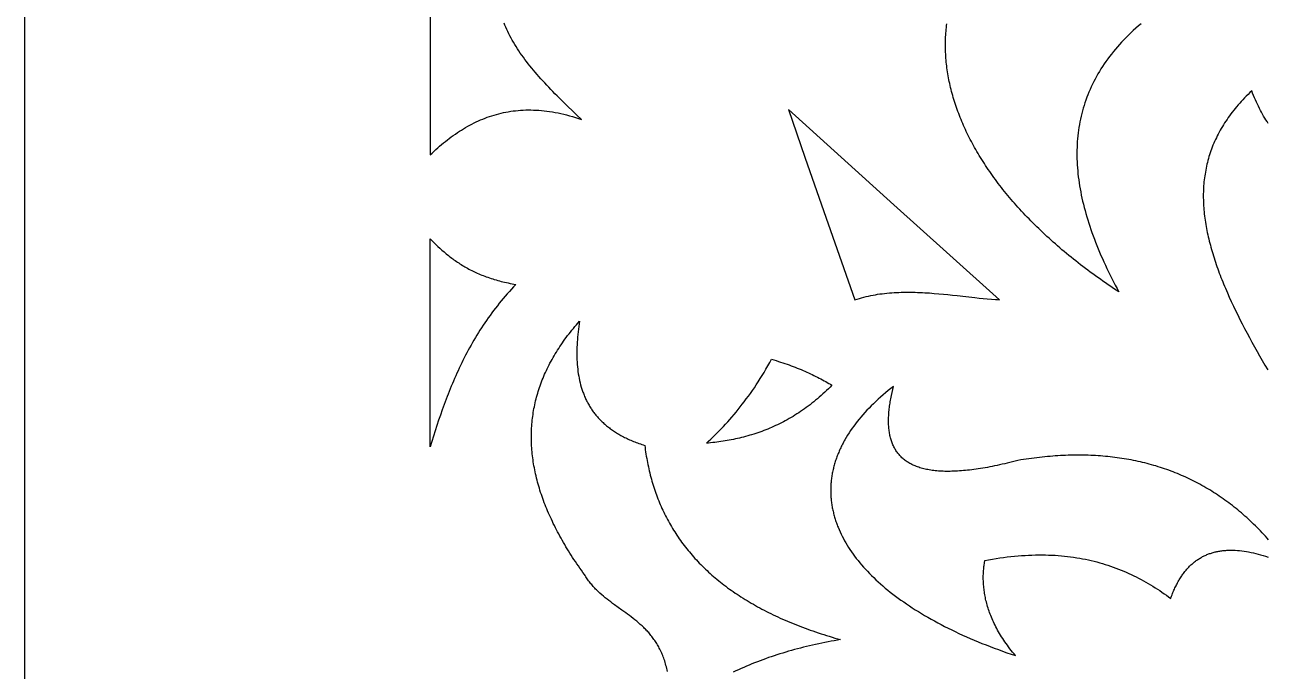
# Model space of a CAD drawing. Extents: x -4113 to -3113, y 1469 to 2469.
# Drawn here: x -4113 to -3929.2, y 2044.9 to 2140.5 of the extents above; entities that cross this region are included whole.
import ezdxf

# ---------------------------------------------------------------- set-up
doc = ezdxf.new("R2010")
doc.units = 0
doc.layers.add('PLAN_1', color=18, linetype='CONTINUOUS')

msp = doc.modelspace()

# ---------------------------------------------------------------- linework, layer by layer
at = {"layer": 'PLAN_1'}
for points in [[(-4113.04, 2469.07), (-3113.04, 2469.07), (-3113.04, 1469.07), (-4113.04, 1469.07)], [(-4000.03, 2127.99), (-3997.57, 2120.94), (-3995.11, 2113.91), (-3990.18, 2099.83), (-3989.85, 2099.94), (-3989.52, 2100.04), (-3989.19, 2100.14), (-3988.85, 2100.22), (-3988.51, 2100.31), (-3988.18, 2100.38), (-3987.84, 2100.46), (-3987.49, 2100.52), (-3987.15, 2100.58), (-3986.81, 2100.64), (-3986.47, 2100.69), (-3986.12, 2100.73), (-3985.78, 2100.78), (-3985.43, 2100.81), (-3985.08, 2100.84), (-3984.73, 2100.87), (-3984.39, 2100.89), (-3984.04, 2100.91), (-3983.69, 2100.93), (-3983.34, 2100.94), (-3982.99, 2100.95), (-3982.64, 2100.95), (-3982.29, 2100.95), (-3981.94, 2100.95), (-3981.59, 2100.95), (-3981.24, 2100.94), (-3980.89, 2100.93), (-3980.54, 2100.91), (-3980.19, 2100.9), (-3979.85, 2100.88), (-3979.5, 2100.86), (-3979.15, 2100.84), (-3978.46, 2100.78), (-3977.77, 2100.73), (-3977.09, 2100.66), (-3976.4, 2100.59), (-3975.73, 2100.52), (-3975.06, 2100.45), (-3973.74, 2100.3), (-3972.45, 2100.15), (-3971.81, 2100.09), (-3971.19, 2100.02), (-3970.58, 2099.96), (-3969.97, 2099.91), (-3969.38, 2099.87), (-3969.09, 2099.85), (-3968.8, 2099.83), (-3976.61, 2106.87), (-3984.41, 2113.91), (-3992.22, 2120.94)], [(-4053.04, 2108.87), (-4052.76, 2108.58), (-4052.48, 2108.29), (-4052.19, 2108.01), (-4051.9, 2107.73), (-4051.6, 2107.45), (-4051.3, 2107.18), (-4050.99, 2106.91), (-4050.68, 2106.65), (-4050.35, 2106.39), (-4050.19, 2106.26), (-4050.03, 2106.13), (-4049.86, 2106.01), (-4049.69, 2105.88), (-4049.52, 2105.76), (-4049.35, 2105.64), (-4049.17, 2105.52), (-4048.99, 2105.4), (-4048.82, 2105.28), (-4048.63, 2105.16), (-4048.45, 2105.05), (-4048.27, 2104.93), (-4048.08, 2104.82), (-4047.89, 2104.71), (-4047.7, 2104.6), (-4047.5, 2104.49), (-4047.3, 2104.38), (-4047.11, 2104.28), (-4046.9, 2104.18), (-4046.7, 2104.07), (-4046.49, 2103.97), (-4046.28, 2103.88), (-4046.07, 2103.78), (-4045.85, 2103.69), (-4045.64, 2103.59), (-4045.42, 2103.5), (-4045.19, 2103.41), (-4044.97, 2103.33), (-4044.74, 2103.24), (-4044.51, 2103.16), (-4044.27, 2103.08), (-4044.03, 2103), (-4043.79, 2102.92), (-4043.55, 2102.84), (-4043.3, 2102.77), (-4043.05, 2102.7), (-4042.8, 2102.63), (-4042.54, 2102.56), (-4042.28, 2102.5), (-4042.02, 2102.43), (-4041.75, 2102.37), (-4041.48, 2102.32), (-4041.2, 2102.26), (-4040.93, 2102.21), (-4040.65, 2102.16), (-4040.36, 2102.11), (-4040.69, 2101.76), (-4041.01, 2101.41), (-4041.32, 2101.07), (-4041.63, 2100.72), (-4041.94, 2100.37), (-4042.24, 2100.01), (-4042.53, 2099.66), (-4042.82, 2099.31), (-4043.1, 2098.95), (-4043.38, 2098.6), (-4043.65, 2098.24), (-4043.92, 2097.88), (-4044.18, 2097.52), (-4044.44, 2097.16), (-4044.7, 2096.79), (-4044.95, 2096.43), (-4045.19, 2096.07), (-4045.43, 2095.7), (-4045.67, 2095.33), (-4045.9, 2094.97), (-4046.13, 2094.6), (-4046.35, 2094.23), (-4046.57, 2093.86), (-4046.79, 2093.49), (-4047, 2093.11), (-4047.21, 2092.74), (-4047.41, 2092.37), (-4047.61, 2091.99), (-4047.81, 2091.61), (-4048, 2091.24), (-4048.19, 2090.86), (-4048.38, 2090.48), (-4048.56, 2090.1), (-4048.74, 2089.72), (-4048.92, 2089.34), (-4049.09, 2088.96), (-4049.26, 2088.58), (-4049.43, 2088.19), (-4049.6, 2087.81), (-4049.76, 2087.43), (-4049.92, 2087.04), (-4050.08, 2086.66), (-4050.23, 2086.27), (-4050.38, 2085.88), (-4050.53, 2085.5), (-4050.68, 2085.11), (-4050.83, 2084.72), (-4050.97, 2084.33), (-4051.11, 2083.94), (-4051.25, 2083.55), (-4051.52, 2082.77), (-4051.79, 2081.99), (-4052.05, 2081.21), (-4052.3, 2080.42), (-4052.55, 2079.63), (-4052.8, 2078.84), (-4053.04, 2078.06)], [(-4002.5, 2091.03), (-4002.16, 2090.93), (-4001.83, 2090.83), (-4001.5, 2090.72), (-4001.18, 2090.62), (-4000.85, 2090.51), (-4000.54, 2090.4), (-4000.22, 2090.29), (-3999.92, 2090.18), (-3999.61, 2090.07), (-3999.31, 2089.96), (-3999.01, 2089.84), (-3998.72, 2089.73), (-3998.43, 2089.61), (-3998.14, 2089.49), (-3997.86, 2089.37), (-3997.58, 2089.25), (-3997.3, 2089.13), (-3997.03, 2089.01), (-3996.76, 2088.88), (-3996.5, 2088.76), (-3996.24, 2088.63), (-3995.98, 2088.5), (-3995.72, 2088.38), (-3995.47, 2088.25), (-3995.22, 2088.12), (-3994.98, 2087.99), (-3994.73, 2087.85), (-3994.49, 2087.72), (-3994.26, 2087.59), (-3994.03, 2087.45), (-3993.8, 2087.32), (-3993.57, 2087.18), (-3993.83, 2086.91), (-3994.1, 2086.65), (-3994.37, 2086.39), (-3994.64, 2086.14), (-3994.91, 2085.89), (-3995.18, 2085.65), (-3995.45, 2085.41), (-3995.72, 2085.18), (-3995.99, 2084.95), (-3996.27, 2084.73), (-3996.54, 2084.51), (-3996.82, 2084.3), (-3997.09, 2084.09), (-3997.37, 2083.88), (-3997.65, 2083.68), (-3997.93, 2083.49), (-3998.21, 2083.3), (-3998.49, 2083.11), (-3998.77, 2082.93), (-3999.05, 2082.75), (-3999.33, 2082.58), (-3999.62, 2082.41), (-3999.9, 2082.24), (-4000.19, 2082.08), (-4000.48, 2081.93), (-4000.76, 2081.77), (-4001.05, 2081.63), (-4001.34, 2081.48), (-4001.63, 2081.34), (-4001.92, 2081.21), (-4002.21, 2081.07), (-4002.5, 2080.94), (-4002.79, 2080.82), (-4003.09, 2080.7), (-4003.38, 2080.58), (-4003.68, 2080.47), (-4003.97, 2080.36), (-4004.27, 2080.25), (-4004.56, 2080.15), (-4004.86, 2080.05), (-4005.16, 2079.95), (-4005.46, 2079.86), (-4005.75, 2079.77), (-4006.05, 2079.68), (-4006.35, 2079.6), (-4006.66, 2079.52), (-4006.96, 2079.45), (-4007.26, 2079.37), (-4007.56, 2079.3), (-4007.86, 2079.24), (-4008.17, 2079.17), (-4008.47, 2079.11), (-4008.78, 2079.05), (-4009.08, 2079), (-4009.39, 2078.94), (-4009.69, 2078.89), (-4010, 2078.85), (-4010.31, 2078.8), (-4010.62, 2078.76), (-4010.93, 2078.72), (-4011.23, 2078.69), (-4011.54, 2078.65), (-4011.85, 2078.62), (-4012.16, 2078.59), (-4011.84, 2078.89), (-4011.52, 2079.19), (-4011.2, 2079.49), (-4010.89, 2079.8), (-4010.57, 2080.12), (-4010.25, 2080.44), (-4009.94, 2080.77), (-4009.62, 2081.1), (-4009.31, 2081.44), (-4009, 2081.78), (-4008.69, 2082.13), (-4008.38, 2082.48), (-4008.07, 2082.85), (-4007.76, 2083.21), (-4007.45, 2083.59), (-4007.15, 2083.97), (-4006.85, 2084.36), (-4006.55, 2084.75), (-4006.25, 2085.15), (-4005.95, 2085.56), (-4005.65, 2085.97), (-4005.36, 2086.4), (-4005.06, 2086.82), (-4004.77, 2087.26), (-4004.48, 2087.7), (-4004.19, 2088.16), (-4003.9, 2088.62), (-4003.62, 2089.08), (-4003.34, 2089.56), (-4003.06, 2090.04), (-4002.78, 2090.53)]]:
    msp.add_lwpolyline(points, close=True, dxfattribs=at)
for points in [[(-4053.04, 2226.84), (-4053.04, 2121.28), (-4052.76, 2121.54), (-4052.49, 2121.8), (-4052.21, 2122.06), (-4051.93, 2122.31), (-4051.65, 2122.56), (-4051.36, 2122.8), (-4051.08, 2123.04), (-4050.79, 2123.27), (-4050.5, 2123.5), (-4050.21, 2123.72), (-4049.92, 2123.94), (-4049.62, 2124.16), (-4049.32, 2124.37), (-4049.02, 2124.57), (-4048.72, 2124.77), (-4048.42, 2124.96), (-4048.11, 2125.15), (-4047.8, 2125.33), (-4047.49, 2125.51), (-4047.18, 2125.68), (-4046.86, 2125.85), (-4046.55, 2126.01), (-4046.23, 2126.16), (-4045.9, 2126.31), (-4045.58, 2126.45), (-4045.25, 2126.59), (-4044.92, 2126.72), (-4044.59, 2126.85), (-4044.26, 2126.96), (-4043.92, 2127.08), (-4043.58, 2127.18), (-4043.23, 2127.28), (-4042.89, 2127.37), (-4042.54, 2127.46), (-4042.19, 2127.54), (-4041.84, 2127.61), (-4041.48, 2127.67), (-4041.12, 2127.73), (-4040.76, 2127.78), (-4040.39, 2127.82), (-4040.02, 2127.86), (-4039.65, 2127.89), (-4039.28, 2127.91), (-4038.9, 2127.93), (-4038.52, 2127.93), (-4038.13, 2127.93), (-4037.75, 2127.92), (-4037.36, 2127.91), (-4036.96, 2127.88), (-4036.57, 2127.85), (-4036.17, 2127.81), (-4035.76, 2127.76), (-4035.36, 2127.71), (-4034.95, 2127.64), (-4034.54, 2127.57), (-4034.12, 2127.49), (-4033.7, 2127.4), (-4033.27, 2127.3), (-4032.85, 2127.19), (-4032.42, 2127.08), (-4031.98, 2126.96), (-4031.54, 2126.82), (-4031.1, 2126.68), (-4030.66, 2126.53), (-4031.33, 2127.16), (-4032, 2127.8), (-4032.66, 2128.43), (-4033.31, 2129.06), (-4033.63, 2129.38), (-4033.95, 2129.7), (-4034.27, 2130.01), (-4034.58, 2130.33), (-4034.89, 2130.65), (-4035.19, 2130.97), (-4035.49, 2131.28), (-4035.79, 2131.6), (-4036.09, 2131.92), (-4036.38, 2132.23), (-4036.66, 2132.55), (-4036.94, 2132.87), (-4037.22, 2133.18), (-4037.49, 2133.5), (-4037.76, 2133.82), (-4038.02, 2134.13), (-4038.27, 2134.45), (-4038.53, 2134.77), (-4038.77, 2135.09), (-4039.01, 2135.4), (-4039.25, 2135.72), (-4039.47, 2136.04), (-4039.7, 2136.35), (-4039.91, 2136.67), (-4040.12, 2136.99), (-4040.33, 2137.3), (-4040.52, 2137.62), (-4040.71, 2137.94), (-4040.9, 2138.25), (-4041.07, 2138.57), (-4041.24, 2138.89), (-4041.4, 2139.21), (-4041.56, 2139.52), (-4041.7, 2139.84), (-4041.84, 2140.16), (-4041.97, 2140.47), (-4042.09, 2140.79)], [(-3947.83, 2140.7), (-3948.22, 2140.37), (-3948.6, 2140.04), (-3948.97, 2139.7), (-3949.33, 2139.36), (-3949.69, 2139.02), (-3950.03, 2138.67), (-3950.37, 2138.33), (-3950.7, 2137.98), (-3951.02, 2137.63), (-3951.33, 2137.28), (-3951.63, 2136.92), (-3951.92, 2136.57), (-3952.21, 2136.21), (-3952.49, 2135.85), (-3952.76, 2135.48), (-3953.02, 2135.12), (-3953.28, 2134.75), (-3953.52, 2134.38), (-3953.76, 2134.01), (-3953.99, 2133.64), (-3954.21, 2133.26), (-3954.42, 2132.89), (-3954.63, 2132.51), (-3954.83, 2132.12), (-3955.02, 2131.74), (-3955.2, 2131.36), (-3955.37, 2130.97), (-3955.54, 2130.58), (-3955.7, 2130.19), (-3955.85, 2129.8), (-3956, 2129.4), (-3956.13, 2129), (-3956.26, 2128.61), (-3956.38, 2128.21), (-3956.49, 2127.8), (-3956.6, 2127.4), (-3956.7, 2126.99), (-3956.79, 2126.58), (-3956.87, 2126.17), (-3956.95, 2125.76), (-3957.02, 2125.35), (-3957.08, 2124.93), (-3957.14, 2124.52), (-3957.18, 2124.1), (-3957.22, 2123.68), (-3957.26, 2123.25), (-3957.28, 2122.83), (-3957.3, 2122.4), (-3957.31, 2121.97), (-3957.32, 2121.54), (-3957.32, 2121.11), (-3957.31, 2120.68), (-3957.29, 2120.24), (-3957.27, 2119.81), (-3957.24, 2119.37), (-3957.2, 2118.93), (-3957.16, 2118.48), (-3957.11, 2118.04), (-3957.05, 2117.59), (-3956.99, 2117.15), (-3956.92, 2116.7), (-3956.84, 2116.25), (-3956.76, 2115.8), (-3956.67, 2115.34), (-3956.57, 2114.89), (-3956.47, 2114.43), (-3956.36, 2113.97), (-3956.24, 2113.51), (-3956.12, 2113.05), (-3955.99, 2112.58), (-3955.86, 2112.12), (-3955.72, 2111.65), (-3955.57, 2111.18), (-3955.42, 2110.71), (-3955.26, 2110.24), (-3955.09, 2109.77), (-3954.92, 2109.29), (-3954.74, 2108.82), (-3954.56, 2108.34), (-3954.37, 2107.86), (-3954.17, 2107.38), (-3953.97, 2106.9), (-3953.77, 2106.41), (-3953.55, 2105.93), (-3953.33, 2105.44), (-3953.11, 2104.95), (-3952.88, 2104.46), (-3952.64, 2103.97), (-3952.4, 2103.48), (-3952.15, 2102.99), (-3951.9, 2102.49), (-3951.64, 2102), (-3951.37, 2101.5), (-3951.1, 2101), (-3951.5, 2101.26), (-3951.9, 2101.52), (-3952.29, 2101.79), (-3952.69, 2102.05), (-3953.07, 2102.32), (-3953.46, 2102.59), (-3953.84, 2102.86), (-3954.22, 2103.12), (-3954.59, 2103.39), (-3954.97, 2103.66), (-3955.34, 2103.94), (-3955.7, 2104.21), (-3956.07, 2104.48), (-3956.43, 2104.75), (-3956.78, 2105.03), (-3957.14, 2105.3), (-3957.49, 2105.58), (-3957.84, 2105.85), (-3958.18, 2106.13), (-3958.52, 2106.41), (-3958.86, 2106.69), (-3959.2, 2106.96), (-3959.53, 2107.24), (-3959.86, 2107.52), (-3960.18, 2107.8), (-3960.5, 2108.09), (-3960.82, 2108.37), (-3961.14, 2108.65), (-3961.45, 2108.93), (-3961.76, 2109.22), (-3962.07, 2109.5), (-3962.37, 2109.79), (-3962.68, 2110.07), (-3962.97, 2110.36), (-3963.27, 2110.64), (-3963.56, 2110.93), (-3963.85, 2111.22), (-3964.13, 2111.5), (-3964.41, 2111.79), (-3964.69, 2112.08), (-3964.97, 2112.37), (-3965.24, 2112.66), (-3965.51, 2112.95), (-3965.78, 2113.24), (-3966.04, 2113.53), (-3966.3, 2113.82), (-3966.56, 2114.11), (-3966.81, 2114.4), (-3967.06, 2114.69), (-3967.31, 2114.99), (-3967.55, 2115.28), (-3967.79, 2115.57), (-3968.03, 2115.86), (-3968.26, 2116.16), (-3968.49, 2116.45), (-3968.72, 2116.75), (-3968.95, 2117.04), (-3969.17, 2117.33), (-3969.39, 2117.63), (-3969.6, 2117.92), (-3969.82, 2118.22), (-3970.03, 2118.51), (-3970.23, 2118.81), (-3970.43, 2119.11), (-3970.63, 2119.4), (-3970.83, 2119.7), (-3971.02, 2119.99), (-3971.21, 2120.29), (-3971.4, 2120.59), (-3971.59, 2120.88), (-3971.77, 2121.18), (-3971.94, 2121.48), (-3972.12, 2121.77), (-3972.29, 2122.07), (-3972.46, 2122.37), (-3972.62, 2122.66), (-3972.78, 2122.96), (-3972.94, 2123.26), (-3973.1, 2123.55), (-3973.25, 2123.85), (-3973.4, 2124.15), (-3973.54, 2124.45), (-3973.69, 2124.74), (-3973.83, 2125.04), (-3973.96, 2125.34), (-3974.09, 2125.63), (-3974.22, 2125.93), (-3974.35, 2126.23), (-3974.47, 2126.52), (-3974.59, 2126.82), (-3974.71, 2127.11), (-3974.82, 2127.41), (-3974.93, 2127.71), (-3975.04, 2128), (-3975.15, 2128.3), (-3975.25, 2128.59), (-3975.34, 2128.89), (-3975.44, 2129.18), (-3975.53, 2129.48), (-3975.62, 2129.77), (-3975.7, 2130.07), (-3975.78, 2130.36), (-3975.86, 2130.65), (-3975.94, 2130.95), (-3976.01, 2131.24), (-3976.08, 2131.53), (-3976.14, 2131.83), (-3976.21, 2132.12), (-3976.26, 2132.41), (-3976.32, 2132.7), (-3976.37, 2132.99), (-3976.42, 2133.28), (-3976.47, 2133.58), (-3976.51, 2133.87), (-3976.55, 2134.15), (-3976.59, 2134.44), (-3976.62, 2134.73), (-3976.65, 2135.02), (-3976.68, 2135.31), (-3976.7, 2135.6), (-3976.72, 2135.88), (-3976.74, 2136.17), (-3976.75, 2136.46), (-3976.76, 2136.74), (-3976.77, 2137.03), (-3976.77, 2137.31), (-3976.77, 2137.6), (-3976.77, 2137.88), (-3976.77, 2138.16), (-3976.76, 2138.45), (-3976.75, 2138.73), (-3976.73, 2139.01), (-3976.71, 2139.29), (-3976.69, 2139.57), (-3976.66, 2139.85), (-3976.64, 2140.13), (-3976.6, 2140.41), (-3976.57, 2140.68)], [(-3929.01, 2125.94), (-3929.18, 2126.2), (-3929.34, 2126.46), (-3929.51, 2126.73), (-3929.68, 2127.01), (-3929.84, 2127.29), (-3930, 2127.58), (-3930.15, 2127.87), (-3930.31, 2128.17), (-3930.46, 2128.47), (-3930.61, 2128.78), (-3930.76, 2129.09), (-3930.9, 2129.41), (-3931.04, 2129.74), (-3931.18, 2130.07), (-3931.32, 2130.4), (-3931.45, 2130.75), (-3931.72, 2130.49), (-3931.99, 2130.23), (-3932.25, 2129.97), (-3932.5, 2129.71), (-3932.75, 2129.45), (-3932.99, 2129.19), (-3933.22, 2128.93), (-3933.45, 2128.67), (-3933.68, 2128.4), (-3933.9, 2128.14), (-3934.11, 2127.88), (-3934.32, 2127.61), (-3934.52, 2127.34), (-3934.72, 2127.08), (-3934.91, 2126.81), (-3935.1, 2126.54), (-3935.28, 2126.27), (-3935.46, 2126), (-3935.63, 2125.73), (-3935.79, 2125.46), (-3935.95, 2125.19), (-3936.11, 2124.92), (-3936.26, 2124.64), (-3936.41, 2124.37), (-3936.55, 2124.09), (-3936.68, 2123.82), (-3936.81, 2123.54), (-3936.94, 2123.27), (-3937.06, 2122.99), (-3937.18, 2122.71), (-3937.29, 2122.43), (-3937.39, 2122.15), (-3937.49, 2121.87), (-3937.59, 2121.59), (-3937.68, 2121.31), (-3937.77, 2121.02), (-3937.85, 2120.74), (-3937.93, 2120.46), (-3938.01, 2120.17), (-3938.08, 2119.89), (-3938.14, 2119.6), (-3938.2, 2119.31), (-3938.26, 2119.03), (-3938.31, 2118.74), (-3938.36, 2118.45), (-3938.4, 2118.16), (-3938.44, 2117.87), (-3938.48, 2117.58), (-3938.51, 2117.29), (-3938.53, 2116.99), (-3938.56, 2116.7), (-3938.57, 2116.41), (-3938.59, 2116.11), (-3938.6, 2115.82), (-3938.61, 2115.52), (-3938.61, 2115.22), (-3938.61, 2114.93), (-3938.6, 2114.63), (-3938.59, 2114.33), (-3938.58, 2114.03), (-3938.56, 2113.73), (-3938.54, 2113.43), (-3938.52, 2113.13), (-3938.49, 2112.83), (-3938.46, 2112.53), (-3938.42, 2112.22), (-3938.38, 2111.92), (-3938.34, 2111.61), (-3938.3, 2111.31), (-3938.25, 2111), (-3938.19, 2110.7), (-3938.14, 2110.39), (-3938.08, 2110.08), (-3938.02, 2109.77), (-3937.95, 2109.47), (-3937.88, 2109.16), (-3937.81, 2108.85), (-3937.73, 2108.53), (-3937.66, 2108.22), (-3937.57, 2107.91), (-3937.49, 2107.6), (-3937.4, 2107.28), (-3937.31, 2106.97), (-3937.22, 2106.66), (-3937.12, 2106.34), (-3937.02, 2106.02), (-3936.92, 2105.71), (-3936.81, 2105.39), (-3936.7, 2105.07), (-3936.59, 2104.75), (-3936.48, 2104.43), (-3936.36, 2104.11), (-3936.24, 2103.79), (-3936.12, 2103.47), (-3936, 2103.15), (-3935.87, 2102.83), (-3935.74, 2102.51), (-3935.61, 2102.18), (-3935.47, 2101.86), (-3935.34, 2101.53), (-3935.05, 2100.88), (-3934.76, 2100.23), (-3934.47, 2099.57), (-3934.16, 2098.91), (-3933.84, 2098.25), (-3933.52, 2097.59), (-3933.18, 2096.92), (-3932.84, 2096.26), (-3932.49, 2095.59), (-3932.14, 2094.91), (-3931.78, 2094.24), (-3931.41, 2093.56), (-3931.04, 2092.88), (-3930.66, 2092.2), (-3930.27, 2091.52), (-3929.88, 2090.83), (-3929.48, 2090.14), (-3929.08, 2089.45)], [(-4017.93, 2044.81), (-4017.98, 2045.04), (-4018.03, 2045.27), (-4018.08, 2045.5), (-4018.14, 2045.72), (-4018.2, 2045.94), (-4018.27, 2046.16), (-4018.33, 2046.37), (-4018.4, 2046.57), (-4018.47, 2046.78), (-4018.55, 2046.98), (-4018.62, 2047.17), (-4018.7, 2047.37), (-4018.78, 2047.55), (-4018.87, 2047.74), (-4018.95, 2047.92), (-4019.04, 2048.1), (-4019.13, 2048.27), (-4019.22, 2048.45), (-4019.32, 2048.61), (-4019.41, 2048.78), (-4019.51, 2048.94), (-4019.61, 2049.1), (-4019.71, 2049.26), (-4019.81, 2049.41), (-4019.92, 2049.57), (-4020.03, 2049.71), (-4020.14, 2049.86), (-4020.25, 2050), (-4020.36, 2050.15), (-4020.47, 2050.29), (-4020.59, 2050.42), (-4020.7, 2050.56), (-4020.82, 2050.69), (-4020.94, 2050.82), (-4021.06, 2050.95), (-4021.18, 2051.07), (-4021.31, 2051.2), (-4021.43, 2051.32), (-4021.68, 2051.56), (-4021.94, 2051.79), (-4022.2, 2052.02), (-4022.46, 2052.24), (-4022.73, 2052.46), (-4023, 2052.67), (-4023.27, 2052.88), (-4023.55, 2053.09), (-4023.82, 2053.29), (-4024.1, 2053.5), (-4024.66, 2053.89), (-4025.22, 2054.29), (-4025.77, 2054.69), (-4026.05, 2054.9), (-4026.32, 2055.1), (-4026.6, 2055.31), (-4026.87, 2055.52), (-4027.14, 2055.74), (-4027.4, 2055.96), (-4027.66, 2056.18), (-4027.92, 2056.41), (-4028.17, 2056.65), (-4028.3, 2056.77), (-4028.42, 2056.89), (-4028.55, 2057.02), (-4028.67, 2057.15), (-4028.79, 2057.27), (-4028.91, 2057.41), (-4029.02, 2057.54), (-4029.14, 2057.67), (-4029.26, 2057.81), (-4029.37, 2057.95), (-4029.48, 2058.09), (-4029.59, 2058.24), (-4029.7, 2058.38), (-4029.8, 2058.53), (-4029.91, 2058.68), (-4030.01, 2058.84), (-4030.11, 2059), (-4030.21, 2059.16), (-4030.44, 2059.48), (-4030.67, 2059.8), (-4030.89, 2060.11), (-4031.11, 2060.43), (-4031.33, 2060.75), (-4031.54, 2061.07), (-4031.76, 2061.39), (-4031.96, 2061.7), (-4032.17, 2062.02), (-4032.37, 2062.34), (-4032.56, 2062.65), (-4032.76, 2062.97), (-4032.95, 2063.28), (-4033.13, 2063.6), (-4033.32, 2063.91), (-4033.5, 2064.23), (-4033.67, 2064.54), (-4033.85, 2064.85), (-4034.02, 2065.17), (-4034.18, 2065.48), (-4034.35, 2065.79), (-4034.51, 2066.1), (-4034.66, 2066.41), (-4034.82, 2066.72), (-4034.96, 2067.03), (-4035.11, 2067.34), (-4035.25, 2067.65), (-4035.39, 2067.96), (-4035.53, 2068.27), (-4035.66, 2068.58), (-4035.79, 2068.88), (-4035.91, 2069.19), (-4036.04, 2069.5), (-4036.15, 2069.8), (-4036.27, 2070.11), (-4036.38, 2070.42), (-4036.49, 2070.72), (-4036.59, 2071.03), (-4036.69, 2071.33), (-4036.79, 2071.63), (-4036.88, 2071.94), (-4036.97, 2072.24), (-4037.06, 2072.54), (-4037.14, 2072.85), (-4037.22, 2073.15), (-4037.3, 2073.45), (-4037.37, 2073.75), (-4037.44, 2074.05), (-4037.5, 2074.35), (-4037.57, 2074.65), (-4037.62, 2074.95), (-4037.68, 2075.25), (-4037.73, 2075.55), (-4037.78, 2075.84), (-4037.82, 2076.14), (-4037.86, 2076.44), (-4037.9, 2076.74), (-4037.93, 2077.03), (-4037.96, 2077.33), (-4037.99, 2077.62), (-4038.01, 2077.92), (-4038.03, 2078.21), (-4038.04, 2078.51), (-4038.05, 2078.8), (-4038.06, 2079.09), (-4038.06, 2079.39), (-4038.06, 2079.68), (-4038.06, 2079.97), (-4038.05, 2080.26), (-4038.04, 2080.55), (-4038.03, 2080.84), (-4038.01, 2081.13), (-4037.99, 2081.42), (-4037.96, 2081.71), (-4037.93, 2082), (-4037.9, 2082.29), (-4037.86, 2082.58), (-4037.82, 2082.86), (-4037.78, 2083.15), (-4037.73, 2083.44), (-4037.68, 2083.72), (-4037.62, 2084.01), (-4037.56, 2084.3), (-4037.5, 2084.58), (-4037.44, 2084.86), (-4037.36, 2085.15), (-4037.29, 2085.43), (-4037.21, 2085.71), (-4037.13, 2086), (-4037.05, 2086.28), (-4036.96, 2086.56), (-4036.86, 2086.84), (-4036.77, 2087.12), (-4036.67, 2087.4), (-4036.56, 2087.68), (-4036.45, 2087.96), (-4036.34, 2088.24), (-4036.23, 2088.52), (-4036.11, 2088.8), (-4035.98, 2089.07), (-4035.85, 2089.35), (-4035.72, 2089.63), (-4035.59, 2089.9), (-4035.45, 2090.18), (-4035.31, 2090.45), (-4035.16, 2090.73), (-4035.01, 2091), (-4034.85, 2091.28), (-4034.7, 2091.55), (-4034.53, 2091.82), (-4034.37, 2092.1), (-4034.2, 2092.37), (-4034.02, 2092.64), (-4033.85, 2092.91), (-4033.66, 2093.18), (-4033.48, 2093.45), (-4033.29, 2093.72), (-4033.09, 2093.99), (-4032.9, 2094.26), (-4032.7, 2094.53), (-4032.49, 2094.79), (-4032.28, 2095.06), (-4032.07, 2095.33), (-4031.85, 2095.59), (-4031.63, 2095.86), (-4031.4, 2096.13), (-4031.17, 2096.39), (-4030.94, 2096.65), (-4031, 2096.26), (-4031.05, 2095.87), (-4031.1, 2095.47), (-4031.15, 2095.09), (-4031.19, 2094.7), (-4031.23, 2094.31), (-4031.26, 2093.93), (-4031.28, 2093.55), (-4031.3, 2093.18), (-4031.32, 2092.8), (-4031.33, 2092.43), (-4031.34, 2092.07), (-4031.34, 2091.7), (-4031.33, 2091.34), (-4031.32, 2090.98), (-4031.3, 2090.62), (-4031.28, 2090.27), (-4031.25, 2089.92), (-4031.21, 2089.57), (-4031.17, 2089.23), (-4031.12, 2088.89), (-4031.06, 2088.55), (-4031, 2088.22), (-4030.93, 2087.89), (-4030.86, 2087.56), (-4030.77, 2087.24), (-4030.68, 2086.92), (-4030.64, 2086.76), (-4030.59, 2086.61), (-4030.54, 2086.45), (-4030.48, 2086.3), (-4030.43, 2086.14), (-4030.37, 2085.99), (-4030.31, 2085.84), (-4030.25, 2085.69), (-4030.19, 2085.53), (-4030.12, 2085.39), (-4030.06, 2085.24), (-4029.99, 2085.09), (-4029.92, 2084.94), (-4029.85, 2084.8), (-4029.77, 2084.66), (-4029.69, 2084.51), (-4029.62, 2084.37), (-4029.53, 2084.23), (-4029.45, 2084.09), (-4029.37, 2083.95), (-4029.28, 2083.81), (-4029.19, 2083.68), (-4029.1, 2083.54), (-4029.01, 2083.41), (-4028.91, 2083.27), (-4028.81, 2083.14), (-4028.71, 2083.01), (-4028.61, 2082.88), (-4028.51, 2082.75), (-4028.4, 2082.63), (-4028.29, 2082.5), (-4028.18, 2082.37), (-4028.07, 2082.25), (-4027.95, 2082.13), (-4027.83, 2082.01), (-4027.71, 2081.89), (-4027.59, 2081.77), (-4027.46, 2081.65), (-4027.34, 2081.53), (-4027.21, 2081.42), (-4027.07, 2081.3), (-4026.94, 2081.19), (-4026.8, 2081.08), (-4026.66, 2080.97), (-4026.52, 2080.86), (-4026.38, 2080.75), (-4026.23, 2080.64), (-4026.08, 2080.54), (-4025.93, 2080.43), (-4025.78, 2080.33), (-4025.62, 2080.23), (-4025.46, 2080.13), (-4025.3, 2080.03), (-4025.13, 2079.93), (-4024.97, 2079.84), (-4024.8, 2079.74), (-4024.62, 2079.65), (-4024.45, 2079.56), (-4024.27, 2079.47), (-4024.09, 2079.38), (-4023.91, 2079.29), (-4023.72, 2079.2), (-4023.53, 2079.12), (-4023.34, 2079.03), (-4023.15, 2078.95), (-4022.95, 2078.87), (-4022.75, 2078.79), (-4022.55, 2078.71), (-4022.35, 2078.64), (-4022.14, 2078.56), (-4021.93, 2078.49), (-4021.71, 2078.42), (-4021.5, 2078.35), (-4021.28, 2078.28), (-4021.24, 2077.95), (-4021.2, 2077.63), (-4021.15, 2077.31), (-4021.1, 2076.99), (-4021.05, 2076.68), (-4021, 2076.36), (-4020.94, 2076.05), (-4020.88, 2075.74), (-4020.82, 2075.43), (-4020.75, 2075.12), (-4020.69, 2074.81), (-4020.61, 2074.5), (-4020.54, 2074.2), (-4020.47, 2073.89), (-4020.39, 2073.59), (-4020.3, 2073.29), (-4020.22, 2072.99), (-4020.13, 2072.69), (-4020.04, 2072.4), (-4019.95, 2072.1), (-4019.85, 2071.81), (-4019.75, 2071.52), (-4019.65, 2071.23), (-4019.55, 2070.94), (-4019.44, 2070.65), (-4019.33, 2070.36), (-4019.22, 2070.08), (-4019.1, 2069.8), (-4018.98, 2069.52), (-4018.86, 2069.24), (-4018.74, 2068.96), (-4018.61, 2068.68), (-4018.48, 2068.41), (-4018.35, 2068.13), (-4018.21, 2067.86), (-4018.07, 2067.59), (-4017.93, 2067.32), (-4017.78, 2067.05), (-4017.64, 2066.79), (-4017.49, 2066.52), (-4017.33, 2066.26), (-4017.18, 2066), (-4017.02, 2065.74), (-4016.85, 2065.48), (-4016.69, 2065.22), (-4016.52, 2064.97), (-4016.35, 2064.71), (-4016.18, 2064.46), (-4016, 2064.21), (-4015.82, 2063.96), (-4015.63, 2063.71), (-4015.45, 2063.47), (-4015.26, 2063.22), (-4015.07, 2062.98), (-4014.87, 2062.74), (-4014.68, 2062.5), (-4014.47, 2062.26), (-4014.27, 2062.02), (-4014.06, 2061.79), (-4013.85, 2061.56), (-4013.64, 2061.32), (-4013.43, 2061.09), (-4013.21, 2060.86), (-4012.98, 2060.64), (-4012.76, 2060.41), (-4012.53, 2060.19), (-4012.3, 2059.97), (-4012.07, 2059.75), (-4011.83, 2059.53), (-4011.59, 2059.31), (-4011.35, 2059.09), (-4011.1, 2058.88), (-4010.85, 2058.67), (-4010.6, 2058.46), (-4010.34, 2058.25), (-4010.08, 2058.04), (-4009.82, 2057.83), (-4009.56, 2057.63), (-4009.29, 2057.42), (-4009.02, 2057.22), (-4008.75, 2057.02), (-4008.47, 2056.83), (-4008.19, 2056.63), (-4007.9, 2056.43), (-4007.62, 2056.24), (-4007.33, 2056.05), (-4007.04, 2055.86), (-4006.74, 2055.67), (-4006.44, 2055.49), (-4006.14, 2055.3), (-4005.83, 2055.12), (-4005.53, 2054.94), (-4005.21, 2054.76), (-4004.9, 2054.58), (-4004.58, 2054.4), (-4004.26, 2054.23), (-4003.94, 2054.05), (-4003.61, 2053.88), (-4003.28, 2053.71), (-4002.95, 2053.54), (-4002.61, 2053.38), (-4002.27, 2053.21), (-4001.92, 2053.05), (-4001.58, 2052.89), (-4001.23, 2052.73), (-4000.88, 2052.57), (-4000.52, 2052.41), (-4000.16, 2052.26), (-3999.8, 2052.11), (-3999.43, 2051.96), (-3999.06, 2051.81), (-3998.69, 2051.66), (-3998.32, 2051.51), (-3997.94, 2051.37), (-3997.56, 2051.22), (-3997.17, 2051.08), (-3996.78, 2050.94), (-3996.39, 2050.81), (-3995.99, 2050.67), (-3995.6, 2050.54), (-3995.19, 2050.4), (-3994.79, 2050.27), (-3994.38, 2050.15), (-3993.97, 2050.02), (-3993.56, 2049.89), (-3993.14, 2049.77), (-3992.72, 2049.65), (-3992.29, 2049.53), (-3992.76, 2049.45), (-3993.23, 2049.36), (-3993.69, 2049.28), (-3994.16, 2049.19), (-3994.62, 2049.1), (-3995.08, 2049.01), (-3995.54, 2048.91), (-3995.99, 2048.81), (-3996.44, 2048.71), (-3996.89, 2048.61), (-3997.34, 2048.5), (-3997.79, 2048.39), (-3998.23, 2048.28), (-3998.67, 2048.16), (-3999.11, 2048.05), (-3999.55, 2047.93), (-3999.99, 2047.8), (-4000.42, 2047.68), (-4000.85, 2047.55), (-4001.28, 2047.41), (-4001.71, 2047.28), (-4002.13, 2047.14), (-4002.55, 2047), (-4002.97, 2046.86), (-4003.39, 2046.71), (-4003.8, 2046.56), (-4004.22, 2046.41), (-4004.62, 2046.25), (-4005.03, 2046.09), (-4005.44, 2045.93), (-4005.84, 2045.76), (-4006.24, 2045.59), (-4006.64, 2045.42), (-4007.03, 2045.25), (-4007.42, 2045.07), (-4007.81, 2044.89), (-4008.2, 2044.7)], [(-3928.94, 2064.29), (-3929.18, 2064.56), (-3929.43, 2064.83), (-3929.67, 2065.1), (-3929.92, 2065.36), (-3930.16, 2065.62), (-3930.41, 2065.88), (-3930.66, 2066.13), (-3930.91, 2066.38), (-3931.16, 2066.63), (-3931.42, 2066.87), (-3931.67, 2067.11), (-3931.93, 2067.35), (-3932.19, 2067.59), (-3932.45, 2067.82), (-3932.71, 2068.05), (-3932.97, 2068.28), (-3933.24, 2068.5), (-3933.5, 2068.72), (-3933.77, 2068.94), (-3934.04, 2069.16), (-3934.31, 2069.37), (-3934.58, 2069.58), (-3934.85, 2069.78), (-3935.13, 2069.99), (-3935.4, 2070.19), (-3935.68, 2070.38), (-3935.96, 2070.58), (-3936.24, 2070.77), (-3936.52, 2070.96), (-3936.8, 2071.14), (-3937.09, 2071.32), (-3937.37, 2071.5), (-3937.66, 2071.68), (-3937.95, 2071.85), (-3938.24, 2072.02), (-3938.53, 2072.19), (-3938.82, 2072.36), (-3939.12, 2072.52), (-3939.41, 2072.68), (-3939.71, 2072.83), (-3940.01, 2072.99), (-3940.31, 2073.13), (-3940.61, 2073.28), (-3940.91, 2073.43), (-3941.21, 2073.57), (-3941.52, 2073.7), (-3941.83, 2073.84), (-3942.14, 2073.97), (-3942.45, 2074.1), (-3942.76, 2074.23), (-3943.07, 2074.35), (-3943.38, 2074.47), (-3943.7, 2074.59), (-3944.02, 2074.7), (-3944.33, 2074.81), (-3944.65, 2074.92), (-3944.97, 2075.02), (-3945.3, 2075.13), (-3945.62, 2075.23), (-3945.95, 2075.32), (-3946.27, 2075.42), (-3946.6, 2075.51), (-3946.93, 2075.59), (-3947.26, 2075.68), (-3947.6, 2075.76), (-3947.93, 2075.84), (-3948.27, 2075.91), (-3948.6, 2075.99), (-3948.94, 2076.06), (-3949.28, 2076.12), (-3949.62, 2076.19), (-3949.96, 2076.25), (-3950.31, 2076.3), (-3950.65, 2076.36), (-3951, 2076.41), (-3951.35, 2076.46), (-3951.7, 2076.51), (-3952.05, 2076.55), (-3952.4, 2076.59), (-3952.76, 2076.63), (-3953.11, 2076.66), (-3953.47, 2076.69), (-3953.83, 2076.72), (-3954.19, 2076.75), (-3954.55, 2076.77), (-3954.91, 2076.79), (-3955.27, 2076.8), (-3955.64, 2076.82), (-3956, 2076.83), (-3956.37, 2076.83), (-3956.74, 2076.84), (-3957.11, 2076.84), (-3957.49, 2076.84), (-3957.86, 2076.83), (-3958.23, 2076.83), (-3958.61, 2076.82), (-3958.99, 2076.8), (-3959.37, 2076.79), (-3959.75, 2076.77), (-3960.13, 2076.75), (-3960.52, 2076.72), (-3960.9, 2076.69), (-3961.29, 2076.66), (-3961.68, 2076.63), (-3962.07, 2076.59), (-3962.46, 2076.55), (-3962.85, 2076.51), (-3963.24, 2076.46), (-3963.64, 2076.41), (-3964.04, 2076.36), (-3964.43, 2076.31), (-3964.83, 2076.25), (-3965.23, 2076.19), (-3965.64, 2076.13), (-3966.04, 2076.06), (-3966.44, 2075.95), (-3966.84, 2075.85), (-3967.24, 2075.76), (-3967.63, 2075.66), (-3968.01, 2075.57), (-3968.39, 2075.48), (-3968.77, 2075.4), (-3969.13, 2075.32), (-3969.5, 2075.24), (-3969.86, 2075.17), (-3970.21, 2075.1), (-3970.57, 2075.03), (-3970.91, 2074.97), (-3971.25, 2074.91), (-3971.59, 2074.86), (-3971.92, 2074.81), (-3972.25, 2074.76), (-3972.57, 2074.71), (-3972.89, 2074.67), (-3973.2, 2074.63), (-3973.51, 2074.6), (-3973.81, 2074.57), (-3974.11, 2074.54), (-3974.4, 2074.51), (-3974.69, 2074.49), (-3974.98, 2074.47), (-3975.26, 2074.46), (-3975.54, 2074.45), (-3975.81, 2074.44), (-3976.08, 2074.43), (-3976.34, 2074.43), (-3976.6, 2074.43), (-3976.86, 2074.43), (-3977.11, 2074.44), (-3977.35, 2074.45), (-3977.59, 2074.47), (-3977.83, 2074.48), (-3978.07, 2074.5), (-3978.3, 2074.53), (-3978.52, 2074.55), (-3978.74, 2074.58), (-3978.96, 2074.61), (-3979.17, 2074.65), (-3979.38, 2074.69), (-3979.58, 2074.73), (-3979.78, 2074.77), (-3979.98, 2074.82), (-3980.17, 2074.87), (-3980.36, 2074.92), (-3980.55, 2074.98), (-3980.73, 2075.04), (-3980.9, 2075.1), (-3981.08, 2075.16), (-3981.24, 2075.23), (-3981.41, 2075.3), (-3981.57, 2075.37), (-3981.73, 2075.45), (-3981.88, 2075.53), (-3982.03, 2075.61), (-3982.18, 2075.69), (-3982.32, 2075.78), (-3982.46, 2075.87), (-3982.59, 2075.96), (-3982.72, 2076.06), (-3982.85, 2076.15), (-3982.97, 2076.25), (-3983.09, 2076.36), (-3983.21, 2076.46), (-3983.32, 2076.57), (-3983.43, 2076.68), (-3983.54, 2076.8), (-3983.64, 2076.91), (-3983.74, 2077.03), (-3983.84, 2077.15), (-3983.93, 2077.28), (-3984.02, 2077.4), (-3984.1, 2077.53), (-3984.18, 2077.66), (-3984.26, 2077.79), (-3984.34, 2077.93), (-3984.41, 2078.07), (-3984.48, 2078.21), (-3984.54, 2078.35), (-3984.61, 2078.5), (-3984.67, 2078.65), (-3984.72, 2078.8), (-3984.77, 2078.95), (-3984.82, 2079.1), (-3984.87, 2079.26), (-3984.91, 2079.42), (-3984.95, 2079.58), (-3984.99, 2079.75), (-3985.02, 2079.91), (-3985.05, 2080.08), (-3985.08, 2080.25), (-3985.11, 2080.43), (-3985.13, 2080.6), (-3985.15, 2080.78), (-3985.16, 2080.96), (-3985.18, 2081.14), (-3985.19, 2081.32), (-3985.19, 2081.51), (-3985.2, 2081.7), (-3985.2, 2081.89), (-3985.2, 2082.08), (-3985.2, 2082.27), (-3985.19, 2082.47), (-3985.18, 2082.67), (-3985.17, 2082.87), (-3985.15, 2083.07), (-3985.14, 2083.27), (-3985.12, 2083.48), (-3985.09, 2083.69), (-3985.07, 2083.9), (-3985.04, 2084.11), (-3985.01, 2084.32), (-3984.98, 2084.54), (-3984.94, 2084.75), (-3984.9, 2084.97), (-3984.86, 2085.19), (-3984.82, 2085.42), (-3984.77, 2085.64), (-3984.68, 2086.1), (-3984.57, 2086.56), (-3984.45, 2087.02), (-3984.86, 2086.71), (-3985.26, 2086.39), (-3985.64, 2086.07), (-3986.02, 2085.75), (-3986.39, 2085.43), (-3986.75, 2085.1), (-3987.1, 2084.78), (-3987.44, 2084.45), (-3987.77, 2084.13), (-3988.09, 2083.8), (-3988.41, 2083.47), (-3988.71, 2083.14), (-3989.01, 2082.81), (-3989.29, 2082.48), (-3989.57, 2082.15), (-3989.84, 2081.81), (-3990.1, 2081.48), (-3990.35, 2081.15), (-3990.59, 2080.81), (-3990.82, 2080.47), (-3991.05, 2080.14), (-3991.26, 2079.8), (-3991.47, 2079.46), (-3991.66, 2079.12), (-3991.76, 2078.95), (-3991.85, 2078.78), (-3991.94, 2078.61), (-3992.03, 2078.44), (-3992.12, 2078.27), (-3992.2, 2078.1), (-3992.28, 2077.93), (-3992.36, 2077.76), (-3992.44, 2077.59), (-3992.51, 2077.42), (-3992.58, 2077.25), (-3992.66, 2077.08), (-3992.72, 2076.91), (-3992.79, 2076.74), (-3992.85, 2076.57), (-3992.92, 2076.4), (-3992.97, 2076.23), (-3993.03, 2076.06), (-3993.09, 2075.89), (-3993.14, 2075.71), (-3993.19, 2075.54), (-3993.24, 2075.37), (-3993.29, 2075.2), (-3993.33, 2075.03), (-3993.37, 2074.86), (-3993.41, 2074.69), (-3993.45, 2074.51), (-3993.49, 2074.34), (-3993.52, 2074.17), (-3993.55, 2074), (-3993.58, 2073.83), (-3993.61, 2073.66), (-3993.63, 2073.49), (-3993.65, 2073.31), (-3993.67, 2073.14), (-3993.69, 2072.97), (-3993.71, 2072.8), (-3993.72, 2072.63), (-3993.73, 2072.46), (-3993.74, 2072.28), (-3993.75, 2072.11), (-3993.75, 2071.94), (-3993.76, 2071.77), (-3993.76, 2071.6), (-3993.76, 2071.43), (-3993.75, 2071.26), (-3993.75, 2071.09), (-3993.74, 2070.91), (-3993.73, 2070.74), (-3993.72, 2070.57), (-3993.71, 2070.4), (-3993.69, 2070.23), (-3993.67, 2070.06), (-3993.65, 2069.89), (-3993.63, 2069.72), (-3993.6, 2069.55), (-3993.58, 2069.38), (-3993.55, 2069.21), (-3993.52, 2069.04), (-3993.49, 2068.87), (-3993.45, 2068.7), (-3993.41, 2068.53), (-3993.37, 2068.36), (-3993.33, 2068.19), (-3993.29, 2068.02), (-3993.24, 2067.85), (-3993.19, 2067.68), (-3993.15, 2067.51), (-3993.09, 2067.34), (-3993.04, 2067.17), (-3992.98, 2067), (-3992.92, 2066.84), (-3992.86, 2066.67), (-3992.8, 2066.5), (-3992.74, 2066.33), (-3992.67, 2066.16), (-3992.53, 2065.83), (-3992.38, 2065.49), (-3992.23, 2065.16), (-3992.06, 2064.83), (-3991.89, 2064.5), (-3991.71, 2064.17), (-3991.52, 2063.84), (-3991.33, 2063.51), (-3991.12, 2063.18), (-3990.91, 2062.85), (-3990.69, 2062.53), (-3990.46, 2062.2), (-3990.22, 2061.88), (-3989.97, 2061.55), (-3989.72, 2061.23), (-3989.46, 2060.91), (-3989.19, 2060.59), (-3988.91, 2060.27), (-3988.62, 2059.96), (-3988.33, 2059.64), (-3988.02, 2059.33), (-3987.71, 2059.02), (-3987.4, 2058.71), (-3987.07, 2058.4), (-3986.74, 2058.09), (-3986.39, 2057.78), (-3986.04, 2057.48), (-3985.69, 2057.17), (-3985.32, 2056.87), (-3984.95, 2056.57), (-3984.57, 2056.27), (-3984.18, 2055.98), (-3983.78, 2055.68), (-3983.38, 2055.39), (-3982.96, 2055.1), (-3982.54, 2054.81), (-3982.11, 2054.52), (-3981.68, 2054.23), (-3981.24, 2053.95), (-3980.78, 2053.67), (-3980.33, 2053.39), (-3979.86, 2053.11), (-3979.38, 2052.84), (-3978.9, 2052.56), (-3978.41, 2052.29), (-3977.92, 2052.02), (-3977.41, 2051.76), (-3976.9, 2051.49), (-3976.38, 2051.23), (-3975.85, 2050.97), (-3975.32, 2050.71), (-3974.78, 2050.46), (-3974.23, 2050.21), (-3973.67, 2049.96), (-3973.1, 2049.71), (-3972.53, 2049.46), (-3971.95, 2049.22), (-3971.37, 2048.98), (-3970.77, 2048.74), (-3970.17, 2048.51), (-3969.56, 2048.27), (-3968.94, 2048.05), (-3968.32, 2047.82), (-3967.69, 2047.59), (-3967.05, 2047.37), (-3966.4, 2047.16), (-3966.62, 2047.42), (-3966.83, 2047.68), (-3967.04, 2047.94), (-3967.23, 2048.19), (-3967.43, 2048.45), (-3967.61, 2048.71), (-3967.79, 2048.96), (-3967.97, 2049.21), (-3968.14, 2049.46), (-3968.3, 2049.71), (-3968.46, 2049.96), (-3968.62, 2050.21), (-3968.76, 2050.45), (-3968.91, 2050.7), (-3969.05, 2050.94), (-3969.18, 2051.19), (-3969.31, 2051.43), (-3969.43, 2051.67), (-3969.55, 2051.9), (-3969.66, 2052.14), (-3969.77, 2052.38), (-3969.87, 2052.61), (-3969.97, 2052.84), (-3970.06, 2053.08), (-3970.15, 2053.31), (-3970.24, 2053.53), (-3970.32, 2053.76), (-3970.4, 2053.99), (-3970.47, 2054.21), (-3970.54, 2054.44), (-3970.61, 2054.66), (-3970.67, 2054.88), (-3970.72, 2055.1), (-3970.78, 2055.32), (-3970.83, 2055.54), (-3970.87, 2055.75), (-3970.91, 2055.97), (-3970.95, 2056.18), (-3970.99, 2056.39), (-3971.02, 2056.6), (-3971.05, 2056.81), (-3971.07, 2057.02), (-3971.1, 2057.22), (-3971.12, 2057.43), (-3971.13, 2057.63), (-3971.14, 2057.83), (-3971.16, 2058.03), (-3971.16, 2058.23), (-3971.17, 2058.43), (-3971.17, 2058.63), (-3971.17, 2058.82), (-3971.17, 2059.02), (-3971.16, 2059.21), (-3971.15, 2059.4), (-3971.14, 2059.59), (-3971.13, 2059.78), (-3971.12, 2059.97), (-3971.1, 2060.15), (-3971.08, 2060.34), (-3971.06, 2060.52), (-3971.02, 2060.88), (-3970.96, 2061.24), (-3970.39, 2061.34), (-3969.83, 2061.44), (-3969.27, 2061.53), (-3968.72, 2061.62), (-3968.17, 2061.69), (-3967.63, 2061.76), (-3967.09, 2061.82), (-3966.56, 2061.88), (-3966.03, 2061.93), (-3965.51, 2061.97), (-3965, 2062), (-3964.48, 2062.03), (-3963.98, 2062.05), (-3963.47, 2062.06), (-3962.97, 2062.07), (-3962.48, 2062.07), (-3961.99, 2062.07), (-3961.51, 2062.05), (-3961.03, 2062.03), (-3960.56, 2062.01), (-3960.08, 2061.98), (-3959.62, 2061.94), (-3959.16, 2061.9), (-3958.7, 2061.85), (-3958.25, 2061.79), (-3957.8, 2061.73), (-3957.35, 2061.66), (-3956.91, 2061.59), (-3956.48, 2061.51), (-3956.04, 2061.42), (-3955.62, 2061.33), (-3955.19, 2061.24), (-3954.77, 2061.13), (-3954.36, 2061.03), (-3953.94, 2060.91), (-3953.53, 2060.8), (-3953.13, 2060.67), (-3952.73, 2060.55), (-3952.33, 2060.41), (-3951.94, 2060.27), (-3951.54, 2060.13), (-3951.16, 2059.98), (-3950.77, 2059.83), (-3950.39, 2059.67), (-3950.02, 2059.51), (-3949.64, 2059.34), (-3949.27, 2059.17), (-3948.91, 2058.99), (-3948.54, 2058.81), (-3948.18, 2058.63), (-3947.82, 2058.44), (-3947.47, 2058.24), (-3947.12, 2058.05), (-3946.77, 2057.85), (-3946.42, 2057.64), (-3946.08, 2057.43), (-3945.74, 2057.22), (-3945.4, 2057), (-3945.07, 2056.78), (-3944.74, 2056.55), (-3944.41, 2056.32), (-3944.08, 2056.09), (-3943.76, 2055.85), (-3943.43, 2055.61), (-3943.37, 2055.8), (-3943.3, 2055.98), (-3943.24, 2056.16), (-3943.17, 2056.34), (-3943.1, 2056.51), (-3943.03, 2056.68), (-3942.95, 2056.85), (-3942.88, 2057.02), (-3942.81, 2057.18), (-3942.73, 2057.34), (-3942.65, 2057.5), (-3942.57, 2057.66), (-3942.49, 2057.81), (-3942.41, 2057.96), (-3942.33, 2058.11), (-3942.25, 2058.26), (-3942.16, 2058.4), (-3942.08, 2058.55), (-3941.99, 2058.68), (-3941.9, 2058.82), (-3941.81, 2058.96), (-3941.72, 2059.09), (-3941.63, 2059.22), (-3941.54, 2059.34), (-3941.44, 2059.47), (-3941.35, 2059.59), (-3941.25, 2059.71), (-3941.15, 2059.83), (-3941.05, 2059.94), (-3940.95, 2060.05), (-3940.85, 2060.16), (-3940.75, 2060.27), (-3940.65, 2060.38), (-3940.54, 2060.48), (-3940.44, 2060.58), (-3940.33, 2060.68), (-3940.22, 2060.77), (-3940.11, 2060.87), (-3940, 2060.96), (-3939.89, 2061.05), (-3939.78, 2061.13), (-3939.66, 2061.22), (-3939.55, 2061.3), (-3939.43, 2061.38), (-3939.31, 2061.46), (-3939.19, 2061.53), (-3939.07, 2061.61), (-3938.95, 2061.68), (-3938.83, 2061.74), (-3938.71, 2061.81), (-3938.58, 2061.87), (-3938.46, 2061.94), (-3938.33, 2061.99), (-3938.21, 2062.05), (-3938.08, 2062.11), (-3937.95, 2062.16), (-3937.82, 2062.21), (-3937.68, 2062.26), (-3937.55, 2062.3), (-3937.42, 2062.35), (-3937.28, 2062.39), (-3937.15, 2062.43), (-3937.01, 2062.46), (-3936.87, 2062.5), (-3936.73, 2062.53), (-3936.59, 2062.56), (-3936.45, 2062.59), (-3936.31, 2062.62), (-3936.16, 2062.64), (-3936.02, 2062.66), (-3935.87, 2062.68), (-3935.73, 2062.7), (-3935.58, 2062.71), (-3935.43, 2062.73), (-3935.28, 2062.74), (-3935.13, 2062.75), (-3934.98, 2062.76), (-3934.82, 2062.76), (-3934.67, 2062.76), (-3934.51, 2062.76), (-3934.36, 2062.76), (-3934.2, 2062.76), (-3934.04, 2062.75), (-3933.88, 2062.75), (-3933.56, 2062.73), (-3933.24, 2062.7), (-3932.91, 2062.66), (-3932.57, 2062.62), (-3932.24, 2062.56), (-3931.9, 2062.5), (-3931.55, 2062.43), (-3931.2, 2062.36), (-3930.85, 2062.27), (-3930.49, 2062.18), (-3930.13, 2062.08), (-3929.77, 2061.97), (-3929.4, 2061.86), (-3929.03, 2061.74)]]:
    msp.add_lwpolyline(points, dxfattribs=at)

doc.saveas('drawing.dxf')
